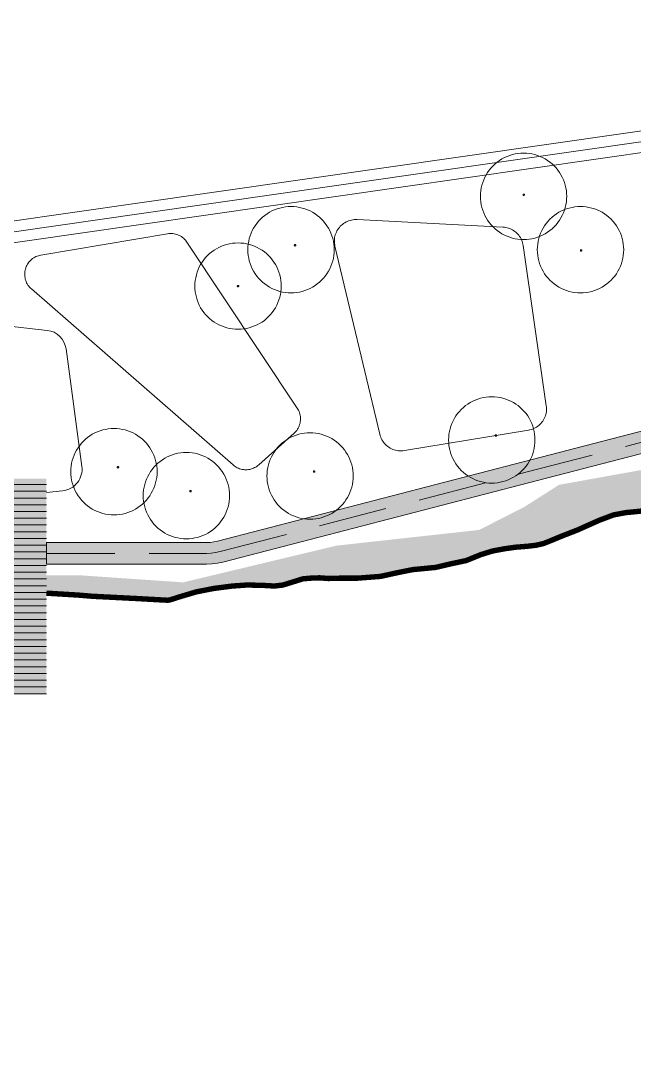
# Model space of a CAD drawing. Header units: inches. Extents: x 501854 to 503583, y 4345579 to 4347155.
# Drawn here: x 502306.5 to 502363.3, y 4346390.6 to 4346486.5 of the extents above; entities that cross this region are included whole.
import ezdxf

# ---------------------------------------------------------------- set-up
doc = ezdxf.new("R2010")
doc.units = ezdxf.units.IN
doc.header["$MEASUREMENT"] = 0
doc.linetypes.add('HIDDEN', pattern=[9.525, 6.35, -3.175])
for name, color, linetype, lineweight in [('cp_alberi_linea', 252, 'Continuous', 9), ('cp_canne_tratteggio', 16, 'Continuous', 0), ('cp_limite laguna_linea', 124, 'Continuous', 13), ('cp_piattaforme_tratteggio', 16, 'Continuous', 0), ('cp_pozzette_linee', 142, 'Continuous', 5), ('cp_profilo passerella_linea', 14, 'Continuous', 13), ('cp_recinzioni leggere_linea', 132, 'Continuous', 9), ('cp_retino nav', 124, 'Continuous', 13), ('cp_simboli_linea', 21, 'Continuous', 5), ('cp_vegetazione_linee', 34, 'Continuous', 5)]:
    doc.layers.add(name, color=color, linetype=linetype, lineweight=lineweight)
doc.layers.add('cp_retino_passerella', color=12, linetype='Continuous')

msp = doc.modelspace()

# ---------------------------------------------------------------- hatches: boundary and pattern name
at = {"layer": 'cp_canne_tratteggio', "lineweight": 25}
h = msp.add_hatch(dxfattribs=at)
h.set_pattern_fill('AR-SAND', color=256, scale=1.5, angle=25)
h.set_pattern_definition([(64.2604, (502743.642, 4346446.89), (-1.385729, 2.538138), [0, -2.28, 0, -2.55, 0, -2.4375]), (34.2604, (502743.642, 4346446.89), (0.464291, 4.97512), [0, -1.23, 0, -2.055, 0, -0.7875]), (354.2604, (502741.9946, 4346446.0592), (4.167091, 2.1108425), [0, -0.75, 0, -2.7, 0, -3.525]), (344.2604, (502741.9946, 4346446.059), (3.433469, 3.205822), [0, -0.375, 0, -1.77, 0, -2.025])])
h.paths.add_polyline_path([(501986.281, 4346399.105), (501992.935, 4346401.656, -0.087858), (502078.709, 4346409.996), (502055.176, 4346414.128), (502047.071, 4346414.128), (502025.651, 4346411.815), (502013.493, 4346410.948), (502005.099, 4346407.913), (501993.376, 4346406.178), (501985.56, 4346402.565), (501978.787, 4346403.354), (501975.795, 4346402.313), (501965.994, 4346398.9), (501964.513, 4346399.967), (501961.036, 4346399.377), (501962.485, 4346390.561), (501963.844, 4346390.744), (501967.866, 4346392.12), (501971.252, 4346393.39), (501974.533, 4346394.66), (501979.402, 4346396.565)])
h.paths.add_polyline_path([(502122.318, 4346406.595), (502113.821, 4346407.327), (502102.834, 4346410.692), (502094.776, 4346410.253), (502093.479, 4346408.389, -0.035951), (502128.187, 4346400.979, 0.258775), (502196.159, 4346400.784, -0.063887), (502290.862, 4346433.897), (502290.862, 4346435.079), (502280.765, 4346435.569), (502257.539, 4346429.251), (502239.698, 4346421.898), (502222.613, 4346417.467), (502208.549, 4346409.046), (502193.63, 4346406.067), (502190.347, 4346403.683), (502187.363, 4346401.001), (502176.025, 4346397.127), (502167.371, 4346396.68), (502159.464, 4346394.892), (502138.873, 4346399.28), (502134.918, 4346402.791)])
h.paths.add_polyline_path([(502082.177, 4346412.009), (502078.709, 4346409.996, -0.015034), (502093.479, 4346408.389)])
h.paths.add_polyline_path([(502353.44, 4346437.805), (502354.244, 4346437.9), (502354.964, 4346438.069), (502355.547, 4346438.302), (502356.563, 4346438.725), (502358.087, 4346439.318), (502361.452, 4346440.821), (502363.483, 4346441.012), (502364.457, 4346441.117), (502365.369, 4346441.35), (502367.418, 4346442.095), (502371.102, 4346442.109), (502371.631, 4346442.175), (502372.491, 4346442.44), (502374.304, 4346443.293), (502376.262, 4346443.763), (502378.312, 4346444.093), (502380.584, 4346444.453), (502380.673, 4346444.471), (502380.76, 4346444.498), (502383.669, 4346445.521), (502386.395, 4346446.699), (502394.491, 4346449.874), (502399.095, 4346451.621), (502406.16, 4346454.081), (502409.811, 4346455.272), (502413.541, 4346456.463), (502419.206, 4346458.222), (502423.489, 4346459.318), (502428.518, 4346459.416), (502430.836, 4346458.9), (502430.914, 4346458.886), (502430.993, 4346458.878), (502431.073, 4346458.876), (502431.153, 4346458.881), (502433.057, 4346459.071), (502434.565, 4346459.23), (502436.708, 4346459.151), (502440.607, 4346458.851), (502442.907, 4346458.276), (502445.462, 4346456.328), (502446.313, 4346455.579), (502447.979, 4346454.316), (502448.702, 4346453.847), (502450.589, 4346452.859), (502452.556, 4346450.76), (502453.244, 4346450.469), (502454.62, 4346450.311), (502456.632, 4346450.578), (502458.764, 4346451.027), (502461.394, 4346450.896), (502463.775, 4346450.816), (502465.978, 4346450.824), (502468.141, 4346450.737), (502472.745, 4346450.975), (502476.475, 4346451.055), (502480.67, 4346450.872), (502484.119, 4346450.105), (502484.594, 4346449.605), (502485.876, 4346449.214), (502487.584, 4346449.214), (502487.954, 4346450.248), (502482.423, 4346452.229), (502477.963, 4346453.837), (502471.707, 4346453.775), (502467.867, 4346453.899), (502462.23, 4346454.085), (502449.304, 4346457.705), (502448.036, 4346460.08), (502444.59, 4346462.583), (502438.482, 4346461.957), (502425.325, 4346461.645), (502408.566, 4346456.483), (502391.651, 4346451.165), (502384.446, 4346450.383), (502375.519, 4346446.941), (502356.375, 4346443.499), (502353.164, 4346441.458), (502348.98, 4346439.32), (502335.746, 4346437.863), (502321.539, 4346434.462), (502311.987, 4346435.116), (502308.869, 4346435.113), (502308.869, 4346433.462), (502311.87, 4346433.28), (502313.105, 4346433.175), (502317.259, 4346432.963), (502320.022, 4346432.81), (502320.095, 4346432.809), (502320.167, 4346432.813), (502320.184, 4346432.815), (502323.397, 4346433.772), (502326.917, 4346434.228), (502330.279, 4346434.155), (502330.79, 4346434.216), (502333.195, 4346434.963), (502334.981, 4346434.82), (502336.092, 4346434.851), (502337.68, 4346434.851), (502339.823, 4346435.014), (502342.598, 4346435.624), (502344.93, 4346435.846), (502347.955, 4346436.558), (502349.731, 4346437.279), (502351.928, 4346437.686)])
h.paths.add_polyline_path([(502768.185, 4346429.638), (502763.485, 4346428.055), (502757.435, 4346427.839), (502754.975, 4346427.752), (502747.195, 4346428.991), (502747.239, 4346427.582), (502750.564, 4346426.502), (502752.866, 4346426.184), (502755.644, 4346426.105), (502757.708, 4346426.263), (502759.613, 4346426.581), (502761.915, 4346426.978), (502764.058, 4346426.978), (502766.36, 4346427.057), (502768.257, 4346427.328)])
at = {"layer": 'cp_piattaforme_tratteggio'}
h = msp.add_hatch(dxfattribs=at)
h.set_pattern_fill('ANSI31', color=256, scale=5, angle=-225)
h.set_pattern_definition([(180, (502290.8593, 4346424.15106), (3e-16, -0.625), [])])
h.paths.add_polyline_path([(502294.576, 4346443.647), (502297.23, 4346444.057), (502290.865, 4346444.057), (502290.865, 4346443.647), (502290.865, 4346443.075)], flags=17)
h.paths.add_polyline_path([(502308.869, 4346444.057), (502297.23, 4346444.057), (502294.576, 4346443.647), (502290.865, 4346443.075), (502290.863, 4346437.147), (502308.869, 4346437.147)])
h.paths.add_polyline_path([(502308.869, 4346437.147), (502290.863, 4346437.147), (502290.863, 4346436.147), (502290.865, 4346436.147), (502290.865, 4346436.147), (502290.859, 4346424.151), (502308.869, 4346424.147)])
h.paths.add_polyline_path([(502293.864, 4346427.148), (502293.864, 4346427.647), (502293.864, 4346428.147), (502293.864, 4346428.647), (502293.864, 4346429.147), (502293.864, 4346429.647), (502293.864, 4346430.147), (502293.864, 4346430.647), (502293.864, 4346431.147), (502293.864, 4346431.647), (502293.865, 4346434.647), (502293.865, 4346435.147), (502293.865, 4346435.647), (502293.865, 4346436.057), (502305.869, 4346436.056), (502305.869, 4346435.647), (502305.869, 4346435.147), (502305.869, 4346434.647), (502305.869, 4346434.147), (502305.868, 4346427.147)], flags=16)
at = {"layer": 'cp_retino nav'}
h = msp.add_hatch(color=256, dxfattribs=at)
h.dxf.hatch_style = 1
h.paths.add_polyline_path([(502290.865, 4346444.057), (502290.865, 4346443.647), (502290.863, 4346436.147), (502290.865, 4346436.147), (502290.865, 4346436.147), (502290.859, 4346424.151), (502308.869, 4346424.147), (502308.869, 4346444.057)])
h.paths.add_polyline_path([(502305.869, 4346436.056), (502305.869, 4346435.647), (502305.869, 4346435.147), (502305.869, 4346434.647), (502305.869, 4346434.147), (502305.868, 4346427.147), (502293.864, 4346427.148), (502293.864, 4346427.647), (502293.864, 4346428.147), (502293.864, 4346428.647), (502293.864, 4346429.147), (502293.864, 4346429.647), (502293.864, 4346430.147), (502293.864, 4346430.647), (502293.864, 4346431.147), (502293.864, 4346431.647), (502293.865, 4346434.647), (502293.865, 4346435.147), (502293.865, 4346435.647), (502293.865, 4346436.057)], flags=16)
at = {"layer": 'cp_retino_passerella'}
h = msp.add_hatch(color=256, dxfattribs=at)
h.dxf.hatch_style = 1
h.paths.add_polyline_path([(502443.922, 4346465.511), (502442.968, 4346465.513), (502442.492, 4346465.507), (502442.015, 4346465.495), (502441.539, 4346465.479), (502441.063, 4346465.457), (502440.587, 4346465.431), (502440.112, 4346465.399), (502439.636, 4346465.362), (502439.162, 4346465.321), (502438.687, 4346465.274), (502438.214, 4346465.222), (502437.74, 4346465.165), (502437.268, 4346465.104), (502436.796, 4346465.037), (502436.325, 4346464.965), (502435.854, 4346464.888), (502435.385, 4346464.806), (502434.916, 4346464.719), (502434.449, 4346464.628), (502433.982, 4346464.531), (502433.516, 4346464.429), (502427.375, 4346462.836), (502402.757, 4346456.451), (502378.206, 4346450.083), (502353.553, 4346443.689), (502325.215, 4346436.339), (502324.719, 4346436.232), (502324.216, 4346436.168), (502323.709, 4346436.147), (502308.869, 4346436.147), (502308.869, 4346438.147), (502323.709, 4346438.147), (502324.047, 4346438.161), (502324.382, 4346438.204), (502324.713, 4346438.275), (502353.051, 4346445.625), (502377.704, 4346452.019), (502402.255, 4346458.387), (502426.873, 4346464.772), (502442.258, 4346468.762), (502442.97, 4346468.922), (502443.692, 4346469.034), (502444.419, 4346469.098), (502445.15, 4346469.114), (502445.879, 4346469.081), (502446.605, 4346469), (502447.324, 4346468.871), (502448.032, 4346468.694), (502448.728, 4346468.471), (502489.28, 4346453.95), (502488.604, 4346452.068), (502457.044, 4346463.369), (502456.589, 4346463.512), (502456.133, 4346463.65), (502455.675, 4346463.784), (502455.217, 4346463.912), (502454.756, 4346464.036), (502454.295, 4346464.155), (502453.832, 4346464.269), (502453.368, 4346464.378), (502452.903, 4346464.482), (502452.437, 4346464.581), (502451.97, 4346464.675), (502451.501, 4346464.765), (502451.032, 4346464.849), (502450.562, 4346464.928), (502450.092, 4346465.002), (502449.62, 4346465.072), (502449.148, 4346465.136), (502448.675, 4346465.195), (502448.201, 4346465.249), (502447.727, 4346465.299), (502447.253, 4346465.343), (502446.778, 4346465.382), (502446.302, 4346465.416), (502445.827, 4346465.445), (502445.351, 4346465.469), (502444.875, 4346465.488), (502444.398, 4346465.502)])

# ---------------------------------------------------------------- linework, layer by layer
at = {"layer": 'cp_alberi_linea'}
for points in [[(502357.081, 4346470.221), (502357.073, 4346470.482), (502357.047, 4346470.743), (502357.005, 4346471.001), (502356.945, 4346471.256), (502356.869, 4346471.507), (502356.777, 4346471.752), (502356.669, 4346471.99), (502356.545, 4346472.221), (502356.407, 4346472.443), (502356.255, 4346472.656), (502356.089, 4346472.858), (502355.91, 4346473.049), (502355.719, 4346473.228), (502355.516, 4346473.394), (502355.304, 4346473.547), (502355.081, 4346473.685), (502354.851, 4346473.808), (502354.612, 4346473.916), (502354.367, 4346474.009), (502354.117, 4346474.085), (502353.862, 4346474.144), (502353.603, 4346474.187), (502353.343, 4346474.212), (502353.081, 4346474.221), (502352.82, 4346474.212), (502352.559, 4346474.187), (502352.301, 4346474.144), (502352.046, 4346474.085), (502351.796, 4346474.009), (502351.551, 4346473.916), (502351.312, 4346473.808), (502351.081, 4346473.685), (502350.859, 4346473.547), (502350.646, 4346473.394), (502350.444, 4346473.228), (502350.253, 4346473.049), (502350.074, 4346472.858), (502349.908, 4346472.656), (502349.755, 4346472.443), (502349.617, 4346472.221), (502349.494, 4346471.99), (502349.386, 4346471.752), (502349.294, 4346471.507), (502349.218, 4346471.256), (502349.158, 4346471.001), (502349.116, 4346470.743), (502349.09, 4346470.482), (502349.081, 4346470.221), (502349.09, 4346469.959), (502349.116, 4346469.699), (502349.158, 4346469.44), (502349.218, 4346469.186), (502349.294, 4346468.935), (502349.386, 4346468.69), (502349.494, 4346468.452), (502349.617, 4346468.221), (502349.755, 4346467.999), (502349.908, 4346467.786), (502350.074, 4346467.583), (502350.253, 4346467.392), (502350.444, 4346467.213), (502350.646, 4346467.047), (502350.859, 4346466.895), (502351.081, 4346466.757), (502351.312, 4346466.633), (502351.551, 4346466.525), (502351.796, 4346466.433), (502352.046, 4346466.357), (502352.301, 4346466.298), (502352.559, 4346466.255), (502352.82, 4346466.229), (502353.081, 4346466.221), (502353.343, 4346466.229), (502353.603, 4346466.255), (502353.862, 4346466.298), (502354.117, 4346466.357), (502354.367, 4346466.433), (502354.612, 4346466.525), (502354.851, 4346466.633), (502355.081, 4346466.757), (502355.304, 4346466.895), (502355.516, 4346467.047), (502355.719, 4346467.213), (502355.91, 4346467.392), (502356.089, 4346467.583), (502356.255, 4346467.786), (502356.407, 4346467.999), (502356.545, 4346468.221), (502356.669, 4346468.452), (502356.777, 4346468.69), (502356.869, 4346468.935), (502356.945, 4346469.186), (502357.005, 4346469.44), (502357.047, 4346469.699), (502357.073, 4346469.959)], [(502353.169, 4346470.364), (502353.169, 4346470.369), (502353.168, 4346470.374), (502353.167, 4346470.378), (502353.166, 4346470.383), (502353.165, 4346470.387), (502353.163, 4346470.391), (502353.162, 4346470.395), (502353.159, 4346470.4), (502353.157, 4346470.403), (502353.154, 4346470.407), (502353.151, 4346470.411), (502353.148, 4346470.414), (502353.145, 4346470.417), (502353.141, 4346470.42), (502353.138, 4346470.423), (502353.134, 4346470.425), (502353.13, 4346470.427), (502353.125, 4346470.429), (502353.121, 4346470.431), (502353.117, 4346470.432), (502353.112, 4346470.433), (502353.108, 4346470.434), (502353.103, 4346470.434), (502353.099, 4346470.435), (502353.094, 4346470.434), (502353.09, 4346470.434), (502353.085, 4346470.433), (502353.081, 4346470.432), (502353.076, 4346470.431), (502353.072, 4346470.429), (502353.068, 4346470.427), (502353.064, 4346470.425), (502353.06, 4346470.423), (502353.056, 4346470.42), (502353.052, 4346470.417), (502353.049, 4346470.414), (502353.046, 4346470.411), (502353.043, 4346470.407), (502353.04, 4346470.403), (502353.038, 4346470.4), (502353.036, 4346470.395), (502353.034, 4346470.391), (502353.032, 4346470.387), (502353.031, 4346470.383), (502353.03, 4346470.378), (502353.029, 4346470.374), (502353.029, 4346470.369), (502353.029, 4346470.364), (502353.029, 4346470.36), (502353.029, 4346470.355), (502353.03, 4346470.351), (502353.031, 4346470.346), (502353.032, 4346470.342), (502353.034, 4346470.338), (502353.036, 4346470.333), (502353.038, 4346470.329), (502353.04, 4346470.326), (502353.043, 4346470.322), (502353.046, 4346470.318), (502353.049, 4346470.315), (502353.052, 4346470.312), (502353.056, 4346470.309), (502353.06, 4346470.306), (502353.064, 4346470.304), (502353.068, 4346470.302), (502353.072, 4346470.3), (502353.076, 4346470.298), (502353.081, 4346470.297), (502353.085, 4346470.296), (502353.09, 4346470.295), (502353.094, 4346470.295), (502353.099, 4346470.294), (502353.103, 4346470.295), (502353.108, 4346470.295), (502353.112, 4346470.296), (502353.117, 4346470.297), (502353.121, 4346470.298), (502353.125, 4346470.3), (502353.13, 4346470.302), (502353.134, 4346470.304), (502353.138, 4346470.306), (502353.141, 4346470.309), (502353.145, 4346470.312), (502353.148, 4346470.315), (502353.151, 4346470.318), (502353.154, 4346470.322), (502353.157, 4346470.326), (502353.159, 4346470.329), (502353.162, 4346470.333), (502353.163, 4346470.338), (502353.165, 4346470.342), (502353.166, 4346470.346), (502353.167, 4346470.351), (502353.168, 4346470.355), (502353.169, 4346470.36)], [(502335.537, 4346465.276), (502335.529, 4346465.538), (502335.503, 4346465.798), (502335.461, 4346466.057), (502335.401, 4346466.312), (502335.325, 4346466.562), (502335.233, 4346466.807), (502335.125, 4346467.046), (502335.002, 4346467.276), (502334.863, 4346467.499), (502334.711, 4346467.711), (502334.545, 4346467.914), (502334.366, 4346468.105), (502334.175, 4346468.284), (502333.972, 4346468.45), (502333.76, 4346468.602), (502333.537, 4346468.74), (502333.307, 4346468.864), (502333.068, 4346468.972), (502332.823, 4346469.064), (502332.573, 4346469.14), (502332.318, 4346469.199), (502332.06, 4346469.242), (502331.799, 4346469.268), (502331.537, 4346469.276), (502331.276, 4346469.268), (502331.015, 4346469.242), (502330.757, 4346469.199), (502330.502, 4346469.14), (502330.252, 4346469.064), (502330.007, 4346468.972), (502329.768, 4346468.864), (502329.537, 4346468.74), (502329.315, 4346468.602), (502329.102, 4346468.45), (502328.9, 4346468.284), (502328.709, 4346468.105), (502328.53, 4346467.914), (502328.364, 4346467.711), (502328.212, 4346467.499), (502328.073, 4346467.276), (502327.95, 4346467.046), (502327.842, 4346466.807), (502327.75, 4346466.562), (502327.674, 4346466.312), (502327.614, 4346466.057), (502327.572, 4346465.798), (502327.546, 4346465.538), (502327.537, 4346465.276), (502327.546, 4346465.015), (502327.572, 4346464.754), (502327.614, 4346464.496), (502327.674, 4346464.241), (502327.75, 4346463.991), (502327.842, 4346463.746), (502327.95, 4346463.507), (502328.073, 4346463.276), (502328.212, 4346463.054), (502328.364, 4346462.841), (502328.53, 4346462.639), (502328.709, 4346462.448), (502328.9, 4346462.269), (502329.102, 4346462.103), (502329.315, 4346461.95), (502329.537, 4346461.812), (502329.768, 4346461.689), (502330.007, 4346461.581), (502330.252, 4346461.489), (502330.502, 4346461.413), (502330.757, 4346461.353), (502331.015, 4346461.311), (502331.276, 4346461.285), (502331.537, 4346461.276), (502331.799, 4346461.285), (502332.06, 4346461.311), (502332.318, 4346461.353), (502332.573, 4346461.413), (502332.823, 4346461.489), (502333.068, 4346461.581), (502333.307, 4346461.689), (502333.537, 4346461.812), (502333.76, 4346461.95), (502333.972, 4346462.103), (502334.175, 4346462.269), (502334.366, 4346462.448), (502334.545, 4346462.639), (502334.711, 4346462.841), (502334.863, 4346463.054), (502335.002, 4346463.276), (502335.125, 4346463.507), (502335.233, 4346463.746), (502335.325, 4346463.991), (502335.401, 4346464.241), (502335.461, 4346464.496), (502335.503, 4346464.754), (502335.529, 4346465.015)], [(502362.356, 4346465.276), (502362.348, 4346465.538), (502362.322, 4346465.798), (502362.279, 4346466.056), (502362.22, 4346466.311), (502362.144, 4346466.562), (502362.052, 4346466.807), (502361.944, 4346467.045), (502361.82, 4346467.276), (502361.682, 4346467.498), (502361.53, 4346467.711), (502361.364, 4346467.913), (502361.185, 4346468.104), (502360.994, 4346468.283), (502360.791, 4346468.449), (502360.579, 4346468.602), (502360.356, 4346468.74), (502360.125, 4346468.863), (502359.887, 4346468.972), (502359.642, 4346469.064), (502359.392, 4346469.14), (502359.137, 4346469.199), (502358.878, 4346469.242), (502358.618, 4346469.267), (502358.356, 4346469.276), (502358.095, 4346469.267), (502357.834, 4346469.242), (502357.576, 4346469.199), (502357.321, 4346469.14), (502357.071, 4346469.064), (502356.826, 4346468.972), (502356.587, 4346468.863), (502356.356, 4346468.74), (502356.134, 4346468.602), (502355.921, 4346468.449), (502355.719, 4346468.283), (502355.528, 4346468.104), (502355.349, 4346467.913), (502355.183, 4346467.711), (502355.03, 4346467.498), (502354.892, 4346467.276), (502354.769, 4346467.045), (502354.661, 4346466.807), (502354.569, 4346466.562), (502354.493, 4346466.311), (502354.433, 4346466.056), (502354.391, 4346465.798), (502354.365, 4346465.538), (502354.356, 4346465.276), (502354.365, 4346465.014), (502354.391, 4346464.754), (502354.433, 4346464.496), (502354.493, 4346464.241), (502354.569, 4346463.99), (502354.661, 4346463.745), (502354.769, 4346463.507), (502354.892, 4346463.276), (502355.03, 4346463.054), (502355.183, 4346462.841), (502355.349, 4346462.639), (502355.528, 4346462.448), (502355.719, 4346462.269), (502355.921, 4346462.103), (502356.134, 4346461.95), (502356.356, 4346461.812), (502356.587, 4346461.689), (502356.826, 4346461.58), (502357.071, 4346461.488), (502357.321, 4346461.412), (502357.576, 4346461.353), (502357.834, 4346461.31), (502358.095, 4346461.285), (502358.356, 4346461.276), (502358.618, 4346461.285), (502358.878, 4346461.31), (502359.137, 4346461.353), (502359.392, 4346461.412), (502359.642, 4346461.488), (502359.887, 4346461.58), (502360.125, 4346461.689), (502360.356, 4346461.812), (502360.579, 4346461.95), (502360.791, 4346462.103), (502360.994, 4346462.269), (502361.185, 4346462.448), (502361.364, 4346462.639), (502361.53, 4346462.841), (502361.682, 4346463.054), (502361.82, 4346463.276), (502361.944, 4346463.507), (502362.052, 4346463.745), (502362.144, 4346463.99), (502362.22, 4346464.241), (502362.279, 4346464.496), (502362.322, 4346464.754), (502362.348, 4346465.014)], [(502330.629, 4346461.906), (502330.62, 4346462.168), (502330.595, 4346462.428), (502330.552, 4346462.686), (502330.493, 4346462.941), (502330.417, 4346463.192), (502330.324, 4346463.437), (502330.216, 4346463.675), (502330.093, 4346463.906), (502329.955, 4346464.128), (502329.802, 4346464.341), (502329.636, 4346464.543), (502329.457, 4346464.734), (502329.266, 4346464.913), (502329.064, 4346465.079), (502328.851, 4346465.232), (502328.629, 4346465.37), (502328.398, 4346465.494), (502328.16, 4346465.602), (502327.915, 4346465.694), (502327.664, 4346465.77), (502327.409, 4346465.829), (502327.151, 4346465.872), (502326.891, 4346465.897), (502326.629, 4346465.906), (502326.367, 4346465.897), (502326.107, 4346465.872), (502325.849, 4346465.829), (502325.594, 4346465.77), (502325.343, 4346465.694), (502325.098, 4346465.602), (502324.86, 4346465.494), (502324.629, 4346465.37), (502324.407, 4346465.232), (502324.194, 4346465.079), (502323.992, 4346464.913), (502323.801, 4346464.734), (502323.622, 4346464.543), (502323.456, 4346464.341), (502323.303, 4346464.128), (502323.165, 4346463.906), (502323.041, 4346463.675), (502322.933, 4346463.437), (502322.841, 4346463.192), (502322.765, 4346462.941), (502322.706, 4346462.686), (502322.663, 4346462.428), (502322.638, 4346462.168), (502322.629, 4346461.906), (502322.638, 4346461.644), (502322.663, 4346461.384), (502322.706, 4346461.126), (502322.765, 4346460.871), (502322.841, 4346460.62), (502322.933, 4346460.375), (502323.041, 4346460.137), (502323.165, 4346459.906), (502323.303, 4346459.684), (502323.456, 4346459.471), (502323.622, 4346459.269), (502323.801, 4346459.078), (502323.992, 4346458.899), (502324.194, 4346458.733), (502324.407, 4346458.58), (502324.629, 4346458.442), (502324.86, 4346458.319), (502325.098, 4346458.211), (502325.343, 4346458.118), (502325.594, 4346458.042), (502325.849, 4346457.983), (502326.107, 4346457.94), (502326.367, 4346457.915), (502326.629, 4346457.906), (502326.891, 4346457.915), (502327.151, 4346457.94), (502327.409, 4346457.983), (502327.664, 4346458.042), (502327.915, 4346458.118), (502328.16, 4346458.211), (502328.398, 4346458.319), (502328.629, 4346458.442), (502328.851, 4346458.58), (502329.064, 4346458.733), (502329.266, 4346458.899), (502329.457, 4346459.078), (502329.636, 4346459.269), (502329.802, 4346459.471), (502329.955, 4346459.684), (502330.093, 4346459.906), (502330.216, 4346460.137), (502330.324, 4346460.375), (502330.417, 4346460.62), (502330.493, 4346460.871), (502330.552, 4346461.126), (502330.595, 4346461.384), (502330.62, 4346461.644)], [(502331.982, 4346465.688), (502331.981, 4346465.692), (502331.981, 4346465.697), (502331.98, 4346465.701), (502331.979, 4346465.706), (502331.978, 4346465.71), (502331.976, 4346465.714), (502331.974, 4346465.719), (502331.972, 4346465.723), (502331.97, 4346465.726), (502331.967, 4346465.73), (502331.964, 4346465.734), (502331.961, 4346465.737), (502331.958, 4346465.74), (502331.954, 4346465.743), (502331.95, 4346465.746), (502331.947, 4346465.748), (502331.942, 4346465.75), (502331.938, 4346465.752), (502331.934, 4346465.754), (502331.93, 4346465.755), (502331.925, 4346465.756), (502331.921, 4346465.757), (502331.916, 4346465.757), (502331.911, 4346465.758), (502331.907, 4346465.757), (502331.902, 4346465.757), (502331.898, 4346465.756), (502331.893, 4346465.755), (502331.889, 4346465.754), (502331.885, 4346465.752), (502331.88, 4346465.75), (502331.876, 4346465.748), (502331.873, 4346465.746), (502331.869, 4346465.743), (502331.865, 4346465.74), (502331.862, 4346465.737), (502331.859, 4346465.734), (502331.856, 4346465.73), (502331.853, 4346465.726), (502331.851, 4346465.723), (502331.849, 4346465.719), (502331.847, 4346465.714), (502331.845, 4346465.71), (502331.844, 4346465.706), (502331.843, 4346465.701), (502331.842, 4346465.697), (502331.842, 4346465.692), (502331.841, 4346465.688), (502331.842, 4346465.683), (502331.842, 4346465.678), (502331.843, 4346465.674), (502331.844, 4346465.669), (502331.845, 4346465.665), (502331.847, 4346465.661), (502331.849, 4346465.657), (502331.851, 4346465.652), (502331.853, 4346465.649), (502331.856, 4346465.645), (502331.859, 4346465.641), (502331.862, 4346465.638), (502331.865, 4346465.635), (502331.869, 4346465.632), (502331.873, 4346465.629), (502331.876, 4346465.627), (502331.88, 4346465.625), (502331.885, 4346465.623), (502331.889, 4346465.621), (502331.893, 4346465.62), (502331.898, 4346465.619), (502331.902, 4346465.618), (502331.907, 4346465.618), (502331.911, 4346465.617), (502331.916, 4346465.618), (502331.921, 4346465.618), (502331.925, 4346465.619), (502331.93, 4346465.62), (502331.934, 4346465.621), (502331.938, 4346465.623), (502331.942, 4346465.625), (502331.947, 4346465.627), (502331.95, 4346465.629), (502331.954, 4346465.632), (502331.958, 4346465.635), (502331.961, 4346465.638), (502331.964, 4346465.641), (502331.967, 4346465.645), (502331.97, 4346465.649), (502331.972, 4346465.652), (502331.974, 4346465.657), (502331.976, 4346465.661), (502331.978, 4346465.665), (502331.979, 4346465.669), (502331.98, 4346465.674), (502331.981, 4346465.678), (502331.981, 4346465.683)], [(502358.483, 4346465.212), (502358.483, 4346465.216), (502358.483, 4346465.221), (502358.482, 4346465.225), (502358.481, 4346465.23), (502358.479, 4346465.234), (502358.478, 4346465.238), (502358.476, 4346465.243), (502358.474, 4346465.247), (502358.471, 4346465.25), (502358.469, 4346465.254), (502358.466, 4346465.258), (502358.463, 4346465.261), (502358.459, 4346465.264), (502358.456, 4346465.267), (502358.452, 4346465.27), (502358.448, 4346465.272), (502358.444, 4346465.274), (502358.44, 4346465.276), (502358.436, 4346465.278), (502358.431, 4346465.279), (502358.427, 4346465.28), (502358.422, 4346465.281), (502358.418, 4346465.281), (502358.413, 4346465.282), (502358.408, 4346465.281), (502358.404, 4346465.281), (502358.399, 4346465.28), (502358.395, 4346465.279), (502358.391, 4346465.278), (502358.386, 4346465.276), (502358.382, 4346465.274), (502358.378, 4346465.272), (502358.374, 4346465.27), (502358.37, 4346465.267), (502358.367, 4346465.264), (502358.364, 4346465.261), (502358.36, 4346465.258), (502358.357, 4346465.254), (502358.355, 4346465.25), (502358.352, 4346465.247), (502358.35, 4346465.243), (502358.348, 4346465.238), (502358.347, 4346465.234), (502358.345, 4346465.23), (502358.344, 4346465.225), (502358.344, 4346465.221), (502358.343, 4346465.216), (502358.343, 4346465.212), (502358.343, 4346465.207), (502358.344, 4346465.202), (502358.344, 4346465.198), (502358.345, 4346465.193), (502358.347, 4346465.189), (502358.348, 4346465.185), (502358.35, 4346465.181), (502358.352, 4346465.176), (502358.355, 4346465.173), (502358.357, 4346465.169), (502358.36, 4346465.165), (502358.364, 4346465.162), (502358.367, 4346465.159), (502358.37, 4346465.156), (502358.374, 4346465.153), (502358.378, 4346465.151), (502358.382, 4346465.149), (502358.386, 4346465.147), (502358.391, 4346465.145), (502358.395, 4346465.144), (502358.399, 4346465.143), (502358.404, 4346465.142), (502358.408, 4346465.142), (502358.413, 4346465.141), (502358.418, 4346465.142), (502358.422, 4346465.142), (502358.427, 4346465.143), (502358.431, 4346465.144), (502358.436, 4346465.145), (502358.44, 4346465.147), (502358.444, 4346465.149), (502358.448, 4346465.151), (502358.452, 4346465.153), (502358.456, 4346465.156), (502358.459, 4346465.159), (502358.463, 4346465.162), (502358.466, 4346465.165), (502358.469, 4346465.169), (502358.471, 4346465.173), (502358.474, 4346465.176), (502358.476, 4346465.181), (502358.478, 4346465.185), (502358.479, 4346465.189), (502358.481, 4346465.193), (502358.482, 4346465.198), (502358.483, 4346465.202), (502358.483, 4346465.207)], [(502326.699, 4346461.906), (502326.699, 4346461.911), (502326.698, 4346461.915), (502326.698, 4346461.92), (502326.697, 4346461.924), (502326.695, 4346461.929), (502326.694, 4346461.933), (502326.692, 4346461.937), (502326.69, 4346461.941), (502326.687, 4346461.945), (502326.685, 4346461.949), (502326.682, 4346461.952), (502326.679, 4346461.956), (502326.675, 4346461.959), (502326.672, 4346461.962), (502326.668, 4346461.964), (502326.664, 4346461.967), (502326.66, 4346461.969), (502326.656, 4346461.971), (502326.651, 4346461.972), (502326.647, 4346461.974), (502326.643, 4346461.975), (502326.638, 4346461.976), (502326.634, 4346461.976), (502326.629, 4346461.976), (502326.624, 4346461.976), (502326.62, 4346461.976), (502326.615, 4346461.975), (502326.611, 4346461.974), (502326.606, 4346461.972), (502326.602, 4346461.971), (502326.598, 4346461.969), (502326.594, 4346461.967), (502326.59, 4346461.964), (502326.586, 4346461.962), (502326.583, 4346461.959), (502326.579, 4346461.956), (502326.576, 4346461.952), (502326.573, 4346461.949), (502326.571, 4346461.945), (502326.568, 4346461.941), (502326.566, 4346461.937), (502326.564, 4346461.933), (502326.563, 4346461.929), (502326.561, 4346461.924), (502326.56, 4346461.92), (502326.559, 4346461.915), (502326.559, 4346461.911), (502326.559, 4346461.906), (502326.559, 4346461.901), (502326.559, 4346461.897), (502326.56, 4346461.892), (502326.561, 4346461.888), (502326.563, 4346461.883), (502326.564, 4346461.879), (502326.566, 4346461.875), (502326.568, 4346461.871), (502326.571, 4346461.867), (502326.573, 4346461.863), (502326.576, 4346461.86), (502326.579, 4346461.856), (502326.583, 4346461.853), (502326.586, 4346461.85), (502326.59, 4346461.848), (502326.594, 4346461.845), (502326.598, 4346461.843), (502326.602, 4346461.841), (502326.606, 4346461.84), (502326.611, 4346461.838), (502326.615, 4346461.837), (502326.62, 4346461.837), (502326.624, 4346461.836), (502326.629, 4346461.836), (502326.634, 4346461.836), (502326.638, 4346461.837), (502326.643, 4346461.837), (502326.647, 4346461.838), (502326.651, 4346461.84), (502326.656, 4346461.841), (502326.66, 4346461.843), (502326.664, 4346461.845), (502326.668, 4346461.848), (502326.672, 4346461.85), (502326.675, 4346461.853), (502326.679, 4346461.856), (502326.682, 4346461.86), (502326.685, 4346461.863), (502326.687, 4346461.867), (502326.69, 4346461.871), (502326.692, 4346461.875), (502326.694, 4346461.879), (502326.695, 4346461.883), (502326.697, 4346461.888), (502326.698, 4346461.892), (502326.698, 4346461.897), (502326.699, 4346461.901)], [(502354.138, 4346447.658), (502354.129, 4346447.919), (502354.104, 4346448.18), (502354.061, 4346448.438), (502354.002, 4346448.693), (502353.926, 4346448.944), (502353.834, 4346449.189), (502353.726, 4346449.427), (502353.602, 4346449.658), (502353.464, 4346449.88), (502353.311, 4346450.093), (502353.145, 4346450.295), (502352.966, 4346450.486), (502352.775, 4346450.665), (502352.573, 4346450.831), (502352.36, 4346450.984), (502352.138, 4346451.122), (502351.907, 4346451.245), (502351.669, 4346451.353), (502351.424, 4346451.446), (502351.173, 4346451.521), (502350.918, 4346451.581), (502350.66, 4346451.624), (502350.4, 4346451.649), (502350.138, 4346451.658), (502349.876, 4346451.649), (502349.616, 4346451.624), (502349.358, 4346451.581), (502349.103, 4346451.521), (502348.852, 4346451.446), (502348.607, 4346451.353), (502348.369, 4346451.245), (502348.138, 4346451.122), (502347.916, 4346450.984), (502347.703, 4346450.831), (502347.501, 4346450.665), (502347.31, 4346450.486), (502347.131, 4346450.295), (502346.965, 4346450.093), (502346.812, 4346449.88), (502346.674, 4346449.658), (502346.551, 4346449.427), (502346.443, 4346449.189), (502346.35, 4346448.944), (502346.274, 4346448.693), (502346.215, 4346448.438), (502346.172, 4346448.18), (502346.147, 4346447.919), (502346.138, 4346447.658), (502346.147, 4346447.396), (502346.172, 4346447.136), (502346.215, 4346446.877), (502346.274, 4346446.623), (502346.35, 4346446.372), (502346.443, 4346446.127), (502346.551, 4346445.889), (502346.674, 4346445.658), (502346.812, 4346445.436), (502346.965, 4346445.223), (502347.131, 4346445.02), (502347.31, 4346444.829), (502347.501, 4346444.65), (502347.703, 4346444.484), (502347.916, 4346444.332), (502348.138, 4346444.194), (502348.369, 4346444.07), (502348.607, 4346443.962), (502348.852, 4346443.87), (502349.103, 4346443.794), (502349.358, 4346443.735), (502349.616, 4346443.692), (502349.876, 4346443.666), (502350.138, 4346443.658), (502350.4, 4346443.666), (502350.66, 4346443.692), (502350.918, 4346443.735), (502351.173, 4346443.794), (502351.424, 4346443.87), (502351.669, 4346443.962), (502351.907, 4346444.07), (502352.138, 4346444.194), (502352.36, 4346444.332), (502352.573, 4346444.484), (502352.775, 4346444.65), (502352.966, 4346444.829), (502353.145, 4346445.02), (502353.311, 4346445.223), (502353.464, 4346445.436), (502353.602, 4346445.658), (502353.726, 4346445.889), (502353.834, 4346446.127), (502353.926, 4346446.372), (502354.002, 4346446.623), (502354.061, 4346446.877), (502354.104, 4346447.136), (502354.129, 4346447.396)], [(502319.128, 4346444.713), (502319.12, 4346444.975), (502319.094, 4346445.235), (502319.052, 4346445.494), (502318.992, 4346445.749), (502318.916, 4346445.999), (502318.824, 4346446.244), (502318.716, 4346446.482), (502318.593, 4346446.713), (502318.454, 4346446.936), (502318.302, 4346447.148), (502318.136, 4346447.351), (502317.957, 4346447.542), (502317.766, 4346447.721), (502317.564, 4346447.887), (502317.351, 4346448.039), (502317.128, 4346448.177), (502316.898, 4346448.301), (502316.659, 4346448.409), (502316.414, 4346448.501), (502316.164, 4346448.577), (502315.909, 4346448.636), (502315.651, 4346448.679), (502315.39, 4346448.705), (502315.128, 4346448.713), (502314.867, 4346448.705), (502314.606, 4346448.679), (502314.348, 4346448.636), (502314.093, 4346448.577), (502313.843, 4346448.501), (502313.598, 4346448.409), (502313.359, 4346448.301), (502313.128, 4346448.177), (502312.906, 4346448.039), (502312.693, 4346447.887), (502312.491, 4346447.721), (502312.3, 4346447.542), (502312.121, 4346447.351), (502311.955, 4346447.148), (502311.803, 4346446.936), (502311.664, 4346446.713), (502311.541, 4346446.482), (502311.433, 4346446.244), (502311.341, 4346445.999), (502311.265, 4346445.749), (502311.205, 4346445.494), (502311.163, 4346445.235), (502311.137, 4346444.975), (502311.128, 4346444.713), (502311.137, 4346444.452), (502311.163, 4346444.191), (502311.205, 4346443.933), (502311.265, 4346443.678), (502311.341, 4346443.428), (502311.433, 4346443.183), (502311.541, 4346442.944), (502311.664, 4346442.713), (502311.803, 4346442.491), (502311.955, 4346442.278), (502312.121, 4346442.076), (502312.3, 4346441.885), (502312.491, 4346441.706), (502312.693, 4346441.54), (502312.906, 4346441.387), (502313.128, 4346441.249), (502313.359, 4346441.126), (502313.598, 4346441.018), (502313.843, 4346440.926), (502314.093, 4346440.85), (502314.348, 4346440.79), (502314.606, 4346440.748), (502314.867, 4346440.722), (502315.128, 4346440.713), (502315.39, 4346440.722), (502315.651, 4346440.748), (502315.909, 4346440.79), (502316.164, 4346440.85), (502316.414, 4346440.926), (502316.659, 4346441.018), (502316.898, 4346441.126), (502317.128, 4346441.249), (502317.351, 4346441.387), (502317.564, 4346441.54), (502317.766, 4346441.706), (502317.957, 4346441.885), (502318.136, 4346442.076), (502318.302, 4346442.278), (502318.454, 4346442.491), (502318.593, 4346442.713), (502318.716, 4346442.944), (502318.824, 4346443.183), (502318.916, 4346443.428), (502318.992, 4346443.678), (502319.052, 4346443.933), (502319.094, 4346444.191), (502319.12, 4346444.452)], [(502337.303, 4346444.314), (502337.295, 4346444.576), (502337.269, 4346444.836), (502337.226, 4346445.095), (502337.167, 4346445.35), (502337.091, 4346445.6), (502336.999, 4346445.845), (502336.891, 4346446.083), (502336.767, 4346446.314), (502336.629, 4346446.537), (502336.477, 4346446.749), (502336.311, 4346446.952), (502336.132, 4346447.143), (502335.941, 4346447.322), (502335.738, 4346447.488), (502335.526, 4346447.64), (502335.303, 4346447.778), (502335.072, 4346447.902), (502334.834, 4346448.01), (502334.589, 4346448.102), (502334.339, 4346448.178), (502334.084, 4346448.237), (502333.825, 4346448.28), (502333.565, 4346448.306), (502333.303, 4346448.314), (502333.042, 4346448.306), (502332.781, 4346448.28), (502332.523, 4346448.237), (502332.268, 4346448.178), (502332.018, 4346448.102), (502331.773, 4346448.01), (502331.534, 4346447.902), (502331.303, 4346447.778), (502331.081, 4346447.64), (502330.868, 4346447.488), (502330.666, 4346447.322), (502330.475, 4346447.143), (502330.296, 4346446.952), (502330.13, 4346446.749), (502329.977, 4346446.537), (502329.839, 4346446.314), (502329.716, 4346446.083), (502329.608, 4346445.845), (502329.516, 4346445.6), (502329.44, 4346445.35), (502329.38, 4346445.095), (502329.337, 4346444.836), (502329.312, 4346444.576), (502329.303, 4346444.314), (502329.312, 4346444.053), (502329.337, 4346443.792), (502329.38, 4346443.534), (502329.44, 4346443.279), (502329.516, 4346443.028), (502329.608, 4346442.784), (502329.716, 4346442.545), (502329.839, 4346442.314), (502329.977, 4346442.092), (502330.13, 4346441.879), (502330.296, 4346441.677), (502330.475, 4346441.486), (502330.666, 4346441.307), (502330.868, 4346441.141), (502331.081, 4346440.988), (502331.303, 4346440.85), (502331.534, 4346440.727), (502331.773, 4346440.619), (502332.018, 4346440.527), (502332.268, 4346440.451), (502332.523, 4346440.391), (502332.781, 4346440.348), (502333.042, 4346440.323), (502333.303, 4346440.314), (502333.565, 4346440.323), (502333.825, 4346440.348), (502334.084, 4346440.391), (502334.339, 4346440.451), (502334.589, 4346440.527), (502334.834, 4346440.619), (502335.072, 4346440.727), (502335.303, 4346440.85), (502335.526, 4346440.988), (502335.738, 4346441.141), (502335.941, 4346441.307), (502336.132, 4346441.486), (502336.311, 4346441.677), (502336.477, 4346441.879), (502336.629, 4346442.092), (502336.767, 4346442.314), (502336.891, 4346442.545), (502336.999, 4346442.784), (502337.091, 4346443.028), (502337.167, 4346443.279), (502337.226, 4346443.534), (502337.269, 4346443.792), (502337.295, 4346444.053)], [(502350.582, 4346448.069), (502350.582, 4346448.074), (502350.582, 4346448.078), (502350.581, 4346448.083), (502350.58, 4346448.087), (502350.578, 4346448.092), (502350.577, 4346448.096), (502350.575, 4346448.1), (502350.573, 4346448.104), (502350.57, 4346448.108), (502350.568, 4346448.112), (502350.565, 4346448.115), (502350.562, 4346448.119), (502350.558, 4346448.122), (502350.555, 4346448.125), (502350.551, 4346448.127), (502350.547, 4346448.13), (502350.543, 4346448.132), (502350.539, 4346448.134), (502350.535, 4346448.135), (502350.53, 4346448.137), (502350.526, 4346448.138), (502350.521, 4346448.138), (502350.517, 4346448.139), (502350.512, 4346448.139), (502350.508, 4346448.139), (502350.503, 4346448.138), (502350.498, 4346448.138), (502350.494, 4346448.137), (502350.49, 4346448.135), (502350.485, 4346448.134), (502350.481, 4346448.132), (502350.477, 4346448.13), (502350.473, 4346448.127), (502350.469, 4346448.125), (502350.466, 4346448.122), (502350.463, 4346448.119), (502350.459, 4346448.115), (502350.456, 4346448.112), (502350.454, 4346448.108), (502350.451, 4346448.104), (502350.449, 4346448.1), (502350.447, 4346448.096), (502350.446, 4346448.092), (502350.444, 4346448.087), (502350.443, 4346448.083), (502350.443, 4346448.078), (502350.442, 4346448.074), (502350.442, 4346448.069), (502350.442, 4346448.064), (502350.443, 4346448.06), (502350.443, 4346448.055), (502350.444, 4346448.051), (502350.446, 4346448.046), (502350.447, 4346448.042), (502350.449, 4346448.038), (502350.451, 4346448.034), (502350.454, 4346448.03), (502350.456, 4346448.026), (502350.459, 4346448.023), (502350.463, 4346448.019), (502350.466, 4346448.016), (502350.469, 4346448.013), (502350.473, 4346448.011), (502350.477, 4346448.008), (502350.481, 4346448.006), (502350.485, 4346448.004), (502350.49, 4346448.003), (502350.494, 4346448.001), (502350.498, 4346448), (502350.503, 4346447.999), (502350.508, 4346447.999), (502350.512, 4346447.999), (502350.517, 4346447.999), (502350.521, 4346447.999), (502350.526, 4346448), (502350.53, 4346448.001), (502350.535, 4346448.003), (502350.539, 4346448.004), (502350.543, 4346448.006), (502350.547, 4346448.008), (502350.551, 4346448.011), (502350.555, 4346448.013), (502350.558, 4346448.016), (502350.562, 4346448.019), (502350.565, 4346448.023), (502350.568, 4346448.026), (502350.57, 4346448.03), (502350.573, 4346448.034), (502350.575, 4346448.038), (502350.577, 4346448.042), (502350.578, 4346448.046), (502350.58, 4346448.051), (502350.581, 4346448.055), (502350.582, 4346448.06), (502350.582, 4346448.064)], [(502325.844, 4346442.496), (502325.836, 4346442.758), (502325.81, 4346443.018), (502325.767, 4346443.276), (502325.708, 4346443.531), (502325.632, 4346443.782), (502325.54, 4346444.027), (502325.432, 4346444.265), (502325.308, 4346444.496), (502325.17, 4346444.718), (502325.018, 4346444.931), (502324.852, 4346445.133), (502324.673, 4346445.325), (502324.482, 4346445.503), (502324.279, 4346445.67), (502324.066, 4346445.822), (502323.844, 4346445.96), (502323.613, 4346446.084), (502323.375, 4346446.192), (502323.13, 4346446.284), (502322.879, 4346446.36), (502322.625, 4346446.419), (502322.366, 4346446.462), (502322.106, 4346446.488), (502321.844, 4346446.496), (502321.583, 4346446.488), (502321.322, 4346446.462), (502321.064, 4346446.419), (502320.809, 4346446.36), (502320.558, 4346446.284), (502320.313, 4346446.192), (502320.075, 4346446.084), (502319.844, 4346445.96), (502319.622, 4346445.822), (502319.409, 4346445.67), (502319.207, 4346445.503), (502319.016, 4346445.325), (502318.837, 4346445.133), (502318.671, 4346444.931), (502318.518, 4346444.718), (502318.38, 4346444.496), (502318.257, 4346444.265), (502318.149, 4346444.027), (502318.056, 4346443.782), (502317.981, 4346443.531), (502317.921, 4346443.276), (502317.878, 4346443.018), (502317.853, 4346442.758), (502317.844, 4346442.496), (502317.853, 4346442.234), (502317.878, 4346441.974), (502317.921, 4346441.716), (502317.981, 4346441.461), (502318.056, 4346441.21), (502318.149, 4346440.965), (502318.257, 4346440.727), (502318.38, 4346440.496), (502318.518, 4346440.274), (502318.671, 4346440.061), (502318.837, 4346439.859), (502319.016, 4346439.668), (502319.207, 4346439.489), (502319.409, 4346439.323), (502319.622, 4346439.17), (502319.844, 4346439.032), (502320.075, 4346438.909), (502320.313, 4346438.801), (502320.558, 4346438.708), (502320.809, 4346438.632), (502321.064, 4346438.573), (502321.322, 4346438.53), (502321.583, 4346438.505), (502321.844, 4346438.496), (502322.106, 4346438.505), (502322.366, 4346438.53), (502322.625, 4346438.573), (502322.879, 4346438.632), (502323.13, 4346438.708), (502323.375, 4346438.801), (502323.613, 4346438.909), (502323.844, 4346439.032), (502324.066, 4346439.17), (502324.279, 4346439.323), (502324.482, 4346439.489), (502324.673, 4346439.668), (502324.852, 4346439.859), (502325.018, 4346440.061), (502325.17, 4346440.274), (502325.308, 4346440.496), (502325.432, 4346440.727), (502325.54, 4346440.965), (502325.632, 4346441.21), (502325.708, 4346441.461), (502325.767, 4346441.716), (502325.81, 4346441.974), (502325.836, 4346442.234)], [(502315.573, 4346445.124), (502315.572, 4346445.129), (502315.572, 4346445.134), (502315.571, 4346445.138), (502315.57, 4346445.143), (502315.569, 4346445.147), (502315.567, 4346445.151), (502315.565, 4346445.155), (502315.563, 4346445.16), (502315.561, 4346445.163), (502315.558, 4346445.167), (502315.555, 4346445.171), (502315.552, 4346445.174), (502315.549, 4346445.177), (502315.545, 4346445.18), (502315.541, 4346445.183), (502315.538, 4346445.185), (502315.534, 4346445.187), (502315.529, 4346445.189), (502315.525, 4346445.191), (502315.521, 4346445.192), (502315.516, 4346445.193), (502315.512, 4346445.194), (502315.507, 4346445.194), (502315.503, 4346445.195), (502315.498, 4346445.194), (502315.493, 4346445.194), (502315.489, 4346445.193), (502315.484, 4346445.192), (502315.48, 4346445.191), (502315.476, 4346445.189), (502315.472, 4346445.187), (502315.467, 4346445.185), (502315.464, 4346445.183), (502315.46, 4346445.18), (502315.456, 4346445.177), (502315.453, 4346445.174), (502315.45, 4346445.171), (502315.447, 4346445.167), (502315.444, 4346445.163), (502315.442, 4346445.16), (502315.44, 4346445.155), (502315.438, 4346445.151), (502315.436, 4346445.147), (502315.435, 4346445.143), (502315.434, 4346445.138), (502315.433, 4346445.134), (502315.433, 4346445.129), (502315.432, 4346445.124), (502315.433, 4346445.12), (502315.433, 4346445.115), (502315.434, 4346445.111), (502315.435, 4346445.106), (502315.436, 4346445.102), (502315.438, 4346445.098), (502315.44, 4346445.093), (502315.442, 4346445.089), (502315.444, 4346445.086), (502315.447, 4346445.082), (502315.45, 4346445.078), (502315.453, 4346445.075), (502315.456, 4346445.072), (502315.46, 4346445.069), (502315.464, 4346445.066), (502315.467, 4346445.064), (502315.472, 4346445.062), (502315.476, 4346445.06), (502315.48, 4346445.058), (502315.484, 4346445.057), (502315.489, 4346445.056), (502315.493, 4346445.055), (502315.498, 4346445.055), (502315.503, 4346445.054), (502315.507, 4346445.055), (502315.512, 4346445.055), (502315.516, 4346445.056), (502315.521, 4346445.057), (502315.525, 4346445.058), (502315.529, 4346445.06), (502315.534, 4346445.062), (502315.538, 4346445.064), (502315.541, 4346445.066), (502315.545, 4346445.069), (502315.549, 4346445.072), (502315.552, 4346445.075), (502315.555, 4346445.078), (502315.558, 4346445.082), (502315.561, 4346445.086), (502315.563, 4346445.089), (502315.565, 4346445.093), (502315.567, 4346445.098), (502315.569, 4346445.102), (502315.57, 4346445.106), (502315.571, 4346445.111), (502315.572, 4346445.115), (502315.572, 4346445.12)], [(502333.747, 4346444.725), (502333.747, 4346444.73), (502333.747, 4346444.735), (502333.746, 4346444.739), (502333.745, 4346444.744), (502333.744, 4346444.748), (502333.742, 4346444.752), (502333.74, 4346444.756), (502333.738, 4346444.76), (502333.736, 4346444.764), (502333.733, 4346444.768), (502333.73, 4346444.772), (502333.727, 4346444.775), (502333.724, 4346444.778), (502333.72, 4346444.781), (502333.716, 4346444.784), (502333.712, 4346444.786), (502333.708, 4346444.788), (502333.704, 4346444.79), (502333.7, 4346444.792), (502333.695, 4346444.793), (502333.691, 4346444.794), (502333.686, 4346444.795), (502333.682, 4346444.795), (502333.677, 4346444.796), (502333.673, 4346444.795), (502333.668, 4346444.795), (502333.664, 4346444.794), (502333.659, 4346444.793), (502333.655, 4346444.792), (502333.65, 4346444.79), (502333.646, 4346444.788), (502333.642, 4346444.786), (502333.638, 4346444.784), (502333.635, 4346444.781), (502333.631, 4346444.778), (502333.628, 4346444.775), (502333.625, 4346444.772), (502333.622, 4346444.768), (502333.619, 4346444.764), (502333.617, 4346444.76), (502333.614, 4346444.756), (502333.613, 4346444.752), (502333.611, 4346444.748), (502333.61, 4346444.744), (502333.609, 4346444.739), (502333.608, 4346444.735), (502333.607, 4346444.73), (502333.607, 4346444.725), (502333.607, 4346444.721), (502333.608, 4346444.716), (502333.609, 4346444.712), (502333.61, 4346444.707), (502333.611, 4346444.703), (502333.613, 4346444.699), (502333.614, 4346444.694), (502333.617, 4346444.69), (502333.619, 4346444.686), (502333.622, 4346444.683), (502333.625, 4346444.679), (502333.628, 4346444.676), (502333.631, 4346444.673), (502333.635, 4346444.67), (502333.638, 4346444.667), (502333.642, 4346444.665), (502333.646, 4346444.663), (502333.65, 4346444.661), (502333.655, 4346444.659), (502333.659, 4346444.658), (502333.664, 4346444.657), (502333.668, 4346444.656), (502333.673, 4346444.655), (502333.677, 4346444.655), (502333.682, 4346444.655), (502333.686, 4346444.656), (502333.691, 4346444.657), (502333.695, 4346444.658), (502333.7, 4346444.659), (502333.704, 4346444.661), (502333.708, 4346444.663), (502333.712, 4346444.665), (502333.716, 4346444.667), (502333.72, 4346444.67), (502333.724, 4346444.673), (502333.727, 4346444.676), (502333.73, 4346444.679), (502333.733, 4346444.683), (502333.736, 4346444.686), (502333.738, 4346444.69), (502333.74, 4346444.694), (502333.742, 4346444.699), (502333.744, 4346444.703), (502333.745, 4346444.707), (502333.746, 4346444.712), (502333.747, 4346444.716), (502333.747, 4346444.721)], [(502322.288, 4346442.907), (502322.288, 4346442.912), (502322.288, 4346442.916), (502322.287, 4346442.921), (502322.286, 4346442.925), (502322.285, 4346442.93), (502322.283, 4346442.934), (502322.281, 4346442.938), (502322.279, 4346442.942), (502322.277, 4346442.946), (502322.274, 4346442.95), (502322.271, 4346442.954), (502322.268, 4346442.957), (502322.264, 4346442.96), (502322.261, 4346442.963), (502322.257, 4346442.966), (502322.253, 4346442.968), (502322.249, 4346442.97), (502322.245, 4346442.972), (502322.241, 4346442.974), (502322.236, 4346442.975), (502322.232, 4346442.976), (502322.227, 4346442.977), (502322.223, 4346442.977), (502322.218, 4346442.977), (502322.214, 4346442.977), (502322.209, 4346442.977), (502322.205, 4346442.976), (502322.2, 4346442.975), (502322.196, 4346442.974), (502322.191, 4346442.972), (502322.187, 4346442.97), (502322.183, 4346442.968), (502322.179, 4346442.966), (502322.176, 4346442.963), (502322.172, 4346442.96), (502322.169, 4346442.957), (502322.166, 4346442.954), (502322.163, 4346442.95), (502322.16, 4346442.946), (502322.158, 4346442.942), (502322.155, 4346442.938), (502322.154, 4346442.934), (502322.152, 4346442.93), (502322.151, 4346442.925), (502322.15, 4346442.921), (502322.149, 4346442.916), (502322.148, 4346442.912), (502322.148, 4346442.907), (502322.148, 4346442.903), (502322.149, 4346442.898), (502322.15, 4346442.894), (502322.151, 4346442.889), (502322.152, 4346442.885), (502322.154, 4346442.88), (502322.155, 4346442.876), (502322.158, 4346442.872), (502322.16, 4346442.868), (502322.163, 4346442.865), (502322.166, 4346442.861), (502322.169, 4346442.858), (502322.172, 4346442.855), (502322.176, 4346442.852), (502322.179, 4346442.849), (502322.183, 4346442.847), (502322.187, 4346442.844), (502322.191, 4346442.843), (502322.196, 4346442.841), (502322.2, 4346442.84), (502322.205, 4346442.839), (502322.209, 4346442.838), (502322.214, 4346442.837), (502322.218, 4346442.837), (502322.223, 4346442.837), (502322.227, 4346442.838), (502322.232, 4346442.839), (502322.236, 4346442.84), (502322.241, 4346442.841), (502322.245, 4346442.843), (502322.249, 4346442.844), (502322.253, 4346442.847), (502322.257, 4346442.849), (502322.261, 4346442.852), (502322.264, 4346442.855), (502322.268, 4346442.858), (502322.271, 4346442.861), (502322.274, 4346442.865), (502322.277, 4346442.868), (502322.279, 4346442.872), (502322.281, 4346442.876), (502322.283, 4346442.88), (502322.285, 4346442.885), (502322.286, 4346442.889), (502322.287, 4346442.894), (502322.288, 4346442.898), (502322.288, 4346442.903)]]:
    msp.add_lwpolyline(points, close=True, dxfattribs=at)
at = {"layer": 'cp_limite laguna_linea', "lineweight": 18, "const_width": 0.5}
msp.add_lwpolyline([(502364.457, 4346441.117), (502363.483, 4346441.012), (502362.575, 4346440.926), (502361.432, 4346440.715), (502360.077, 4346440.207), (502358.087, 4346439.318), (502356.563, 4346438.725), (502355.547, 4346438.302), (502354.964, 4346438.069), (502354.244, 4346437.9), (502353.44, 4346437.805), (502352.36, 4346437.72), (502351.364, 4346437.582), (502350.221, 4346437.37), (502349.121, 4346437.032), (502347.766, 4346436.481), (502346.369, 4346436.185), (502344.93, 4346435.846), (502342.823, 4346435.645), (502341.395, 4346435.359), (502339.823, 4346435.014), (502337.68, 4346434.851), (502336.092, 4346434.851), (502334.981, 4346434.82), (502334.187, 4346434.883), (502333.33, 4346434.851), (502332.632, 4346434.788), (502331.711, 4346434.502), (502330.79, 4346434.216), (502329.996, 4346434.121), (502328.917, 4346434.185), (502327.456, 4346434.216), (502326.091, 4346434.121), (502324.377, 4346433.899), (502322.757, 4346433.581), (502321.265, 4346433.137), (502320.38, 4346432.856), (502320.31, 4346432.836), (502320.239, 4346432.822), (502320.167, 4346432.813), (502320.095, 4346432.809), (502320.022, 4346432.81), (502317.259, 4346432.963), (502313.105, 4346433.175), (502311.87, 4346433.28), (502308.873, 4346433.462)], dxfattribs=at)
at = {"layer": 'cp_pozzette_linee'}
for points in [[(502353.048, 4346465.66), (502353.025, 4346465.789), (502352.993, 4346465.916), (502352.954, 4346466.041), (502352.906, 4346466.163), (502352.85, 4346466.282), (502352.787, 4346466.397), (502352.716, 4346466.507), (502352.639, 4346466.612), (502352.554, 4346466.713), (502352.464, 4346466.807), (502352.367, 4346466.895), (502352.264, 4346466.977), (502352.157, 4346467.052), (502352.045, 4346467.12), (502351.928, 4346467.18), (502351.808, 4346467.232), (502351.685, 4346467.277), (502351.559, 4346467.313), (502351.431, 4346467.341), (502351.301, 4346467.361), (502351.171, 4346467.372), (502337.656, 4346468.067), (502337.524, 4346468.069), (502337.391, 4346468.063), (502337.26, 4346468.048), (502337.129, 4346468.024), (502337.001, 4346467.992), (502336.874, 4346467.951), (502336.751, 4346467.902), (502336.632, 4346467.844), (502336.516, 4346467.78), (502336.405, 4346467.707), (502336.299, 4346467.627), (502336.199, 4346467.541), (502336.104, 4346467.448), (502336.016, 4346467.349), (502335.935, 4346467.244), (502335.86, 4346467.134), (502335.794, 4346467.02), (502335.735, 4346466.901), (502335.683, 4346466.779), (502335.641, 4346466.653), (502335.606, 4346466.525), (502335.58, 4346466.395), (502335.563, 4346466.264), (502335.554, 4346466.132), (502335.555, 4346465.999), (502335.564, 4346465.867), (502335.582, 4346465.735), (502335.608, 4346465.605), (502339.767, 4346448.175), (502339.804, 4346448.043), (502339.849, 4346447.914), (502339.902, 4346447.789), (502339.964, 4346447.668), (502340.034, 4346447.551), (502340.112, 4346447.439), (502340.198, 4346447.333), (502340.29, 4346447.233), (502340.389, 4346447.139), (502340.494, 4346447.053), (502340.605, 4346446.973), (502340.721, 4346446.902), (502340.842, 4346446.838), (502340.966, 4346446.783), (502341.095, 4346446.737), (502341.226, 4346446.699), (502341.359, 4346446.67), (502341.494, 4346446.651), (502341.63, 4346446.64), (502341.766, 4346446.639), (502341.902, 4346446.648), (502342.037, 4346446.665), (502353.534, 4346448.554), (502353.666, 4346448.58), (502353.796, 4346448.615), (502353.924, 4346448.659), (502354.048, 4346448.712), (502354.169, 4346448.772), (502354.285, 4346448.841), (502354.396, 4346448.917), (502354.502, 4346449.001), (502354.602, 4346449.091), (502354.695, 4346449.188), (502354.782, 4346449.292), (502354.862, 4346449.4), (502354.934, 4346449.514), (502354.998, 4346449.633), (502355.055, 4346449.755), (502355.102, 4346449.881), (502355.142, 4346450.011), (502355.172, 4346450.142), (502355.194, 4346450.275), (502355.206, 4346450.409), (502355.21, 4346450.544), (502355.204, 4346450.679), (502355.189, 4346450.813)], [(502307.478, 4346461.644), (502307.39, 4346461.726), (502307.309, 4346461.813), (502307.233, 4346461.905), (502307.163, 4346462.002), (502307.1, 4346462.104), (502307.044, 4346462.21), (502306.995, 4346462.319), (502306.954, 4346462.431), (502306.92, 4346462.545), (502306.893, 4346462.662), (502306.875, 4346462.78), (502306.864, 4346462.899), (502306.861, 4346463.018), (502306.866, 4346463.137), (502306.879, 4346463.256), (502306.9, 4346463.374), (502306.929, 4346463.49), (502306.965, 4346463.604), (502307.009, 4346463.715), (502307.06, 4346463.823), (502307.118, 4346463.927), (502307.183, 4346464.028), (502307.254, 4346464.123), (502307.332, 4346464.214), (502307.415, 4346464.3), (502307.504, 4346464.379), (502307.598, 4346464.453), (502307.697, 4346464.521), (502307.8, 4346464.581), (502307.906, 4346464.635), (502308.017, 4346464.681), (502308.129, 4346464.72), (502308.245, 4346464.752), (502308.362, 4346464.776), (502320.097, 4346466.755), (502320.218, 4346466.771), (502320.339, 4346466.779), (502320.461, 4346466.779), (502320.583, 4346466.77), (502320.704, 4346466.753), (502320.823, 4346466.728), (502320.94, 4346466.696), (502321.055, 4346466.655), (502321.167, 4346466.607), (502321.275, 4346466.551), (502321.379, 4346466.488), (502321.479, 4346466.418), (502321.574, 4346466.341), (502321.663, 4346466.258), (502321.747, 4346466.17), (502321.824, 4346466.076), (502321.895, 4346465.977), (502332.115, 4346450.612), (502332.179, 4346450.507), (502332.236, 4346450.399), (502332.286, 4346450.287), (502332.328, 4346450.172), (502332.362, 4346450.055), (502332.388, 4346449.935), (502332.405, 4346449.814), (502332.415, 4346449.692), (502332.416, 4346449.569), (502332.408, 4346449.447), (502332.393, 4346449.326), (502332.369, 4346449.206), (502332.337, 4346449.087), (502332.297, 4346448.972), (502332.25, 4346448.859), (502332.195, 4346448.75), (502332.132, 4346448.644), (502332.063, 4346448.543), (502331.987, 4346448.448), (502331.904, 4346448.357), (502331.816, 4346448.273), (502328.548, 4346445.353), (502328.457, 4346445.277), (502328.362, 4346445.207), (502328.262, 4346445.144), (502328.158, 4346445.087), (502328.051, 4346445.038), (502327.94, 4346444.995), (502327.827, 4346444.96), (502327.712, 4346444.932), (502327.595, 4346444.912), (502327.478, 4346444.9), (502327.359, 4346444.895), (502327.241, 4346444.898), (502327.123, 4346444.909), (502327.006, 4346444.928), (502326.891, 4346444.954), (502326.778, 4346444.988), (502326.667, 4346445.029), (502326.559, 4346445.078), (502326.454, 4346445.133), (502326.353, 4346445.195), (502326.257, 4346445.264), (502326.165, 4346445.339)]]:
    msp.add_lwpolyline(points, close=True, dxfattribs=at)
msp.add_lwpolyline([(502308.869, 4346442.796), (502310.379, 4346442.95, 0.423455), (502312.158, 4346445.206), (502310.699, 4346456.087, 0.343578), (502308.943, 4346457.808), (502288.404, 4346460.154, 0.097075), (502287.637, 4346460.093), (502270.913, 4346455.404, 0.586311), (502270.094, 4346452.011), (502282.246, 4346440.757, 0.215473), (502283.808, 4346440.235), (502290.864, 4346440.956)], format="xyb", dxfattribs=at)
at = {"layer": 'cp_profilo passerella_linea'}
msp.add_lwpolyline([(502427.375, 4346462.836), (502402.757, 4346456.451), (502378.206, 4346450.083), (502353.553, 4346443.689), (502325.215, 4346436.339), (502324.719, 4346436.232), (502324.216, 4346436.168), (502323.709, 4346436.147), (502308.869, 4346436.147), (502308.869, 4346438.147), (502323.709, 4346438.147), (502324.047, 4346438.161), (502324.382, 4346438.204), (502324.713, 4346438.275), (502353.051, 4346445.625), (502377.704, 4346452.019), (502402.255, 4346458.387), (502426.873, 4346464.772)], dxfattribs=at)
at = {"layer": 'cp_recinzioni leggere_linea'}
msp.add_lwpolyline([(501924.332, 4346396.581), (501923.102, 4346408.786), (501922.533, 4346413.765), (501955.569, 4346417.887), (502036.674, 4346430.206), (502107.587, 4346426.275), (502109.399, 4346426.188), (502111.194, 4346425.955), (502112.964, 4346425.579), (502114.701, 4346425.061), (502149.43, 4346413.834), (502178.731, 4346415.393), (502237.692, 4346435.291), (502261.867, 4346457.695), (502275.132, 4346463.526), (502317.324, 4346469.587), (502377.588, 4346478.245)], dxfattribs=at)
at = {"layer": 'cp_simboli_linea', "linetype": 'HIDDEN'}
msp.add_lwpolyline([(502308.869, 4346437.147), (502323.709, 4346437.147), (502324.131, 4346437.165), (502324.551, 4346437.218), (502324.964, 4346437.307), (502353.302, 4346444.657), (502377.955, 4346451.051), (502402.506, 4346457.419), (502427.124, 4346463.804), (502442.509, 4346467.795), (502443.157, 4346467.94), (502443.813, 4346468.042), (502444.474, 4346468.1), (502445.138, 4346468.114), (502445.801, 4346468.084), (502446.461, 4346468.01), (502447.114, 4346467.893), (502447.758, 4346467.732), (502448.391, 4346467.529), (502488.942, 4346453.009)], dxfattribs=at)
at = {"layer": 'cp_vegetazione_linee'}
for points in [[(502275.41, 4346462.555), (502317.466, 4346468.597), (502377.721, 4346477.254), (502388.683, 4346478.636), (502409.89, 4346481.876), (502429.128, 4346486.489), (502466.124, 4346481.92), (502482.789, 4346475.69), (502523.965, 4346460.477), (502546.904, 4346452.261), (502585.955, 4346447.38), (502606.038, 4346448.84), (502634.559, 4346450.563), (502659.979, 4346451.587), (502688.863, 4346451.853), (502722.539, 4346448.771)], [(502275.687, 4346461.585), (502317.608, 4346467.607), (502377.855, 4346476.263), (502388.821, 4346477.645), (502410.082, 4346480.894), (502429.185, 4346485.475), (502465.885, 4346480.942), (502482.44, 4346474.752), (502523.623, 4346459.537), (502546.671, 4346451.282), (502585.929, 4346446.376), (502606.104, 4346447.842), (502634.609, 4346449.564), (502660.004, 4346450.587), (502688.822, 4346450.853), (502722.448, 4346447.775)]]:
    msp.add_lwpolyline(points, dxfattribs=at)

doc.saveas('drawing.dxf')
